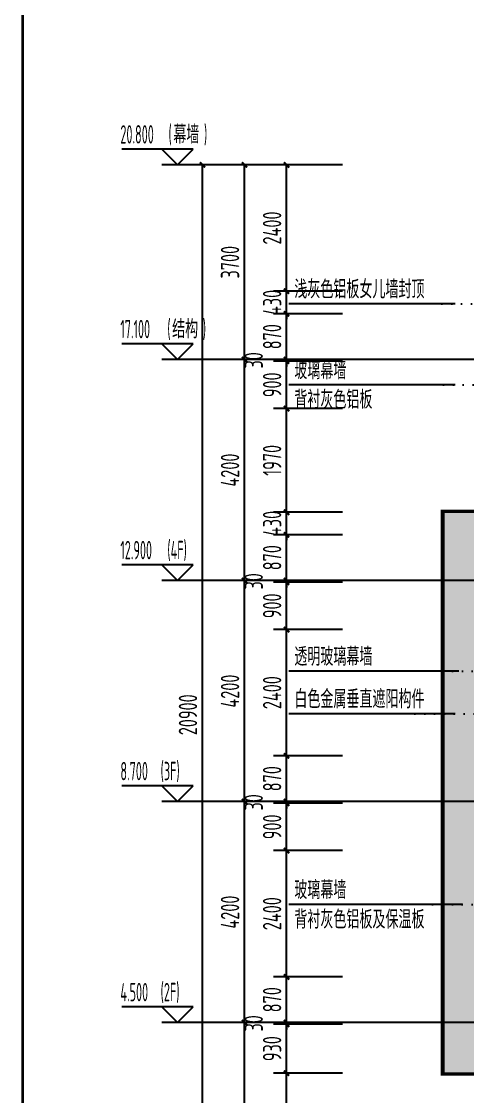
# Model space of a CAD drawing. Extents: x -863035 to 270371, y -8918 to 240488.
# Drawn here: x 147260 to 155740, y 123052 to 143481 of the extents above; entities that cross this region are included whole.
import ezdxf

# ---------------------------------------------------------------- set-up
doc = ezdxf.new("R2010")
doc.units = 0
doc.header["$LTSCALE"] = 1000
doc.header["$MEASUREMENT"] = 0
doc.linetypes.add('109-34 轴网$0$L1$0$$AUDIT_BAD_LTYPE1', pattern=[0])
doc.linetypes.add('DOT2', pattern=[0.125, 0, -0.125])
for name, color, linetype in [('01-标注_尺寸', 124, 'Continuous'), ('01-标注_标高', 200, 'Continuous'), ('01-标注_符号', 200, 'Continuous'), ('01-标注_轴线坐标', 132, 'Continuous'), ('02-TEXT_标注', 130, 'Continuous'), ('05-填充_18', 18, 'Continuous'), ('E-立面', 255, 'Continuous'), ('E-立面轮廓', 241, 'Continuous')]:
    doc.layers.add(name, color=color, linetype=linetype)
doc.layers.add('04-不打印_辅助线', color=165, linetype='Continuous', plot=False)
doc.styles.add('_TCH_DIM', font='ROS1', dxfattribs={"width": 0.75, "bigfont": 'JD'})
doc.styles.add('_TCH_DIM_T3', font='ROS1', dxfattribs={"width": 0.75, "bigfont": 'JD'})
doc.styles.add('logo-3', font='', dxfattribs={"width": 0.8})
doc.styles.get('logo-3').set_extended_font_data('SimSun')
doc.dimstyles.new('_TCH_ARCH&&100', dxfattribs={"dimtxt": 350, "dimasz": 100, "dimexe": 250, "dimexo": 300, "dimgap": 100, "dimtad": 1, "dimdec": 0, "dimzin": 0, "dimdsep": 46, "dimtxsty": '_TCH_DIM_T3', "dimblk": 'ARCHTICK', "dimcen": 0.09, "dimclrt": 7, "dimazin": 2, "dimtfac": 1, "dimtdec": 0, "dimtix": 1, "dimtmove": 2, "dimatfit": 3, "dimfxl": 0, "dimtolj": 1, "dimtzin": 0, "dimarcsym": 0})
doc.dimstyles.new('副本 ISO-1', dxfattribs={"dimtxt": 2.5, "dimasz": 1.5, "dimexe": 1.25, "dimexo": 0.625, "dimtad": 1, "dimdec": 0, "dimtxsty": 'logo-3', "dimblk": 'ARCHTICK', "dimcen": 2.5, "dimdle": 1, "dimadec": 0, "dimazin": 0, "dimtfac": 1, "dimtdec": 0, "dimtix": 1, "dimtmove": 0, "dimatfit": 3, "dimldrblk": 'AR', "dimfxl": 0, "dimarcsym": 0})

# ---------------------------------------------------------------- blocks, each defined once
blk = doc.blocks.new('_ArchTick')
at = {"color": 0, "linetype": 'ByBlock', "const_width": 0.4}
blk.add_lwpolyline([(-0.5, -0.5), (0.5, 0.5)], dxfattribs=at)
blk = doc.blocks.new('*X7')
at = {"color": 0}
for p, q in [((-1012.312, 1692.723), (-1012.284, 1692.723)), ((-1012.312, 1692.722), (-1012.312, 1692.723)), ((-1012.311, 1692.724), (-1012.285, 1692.724)), ((-1012.311, 1692.721), (-1012.311, 1692.724)), ((-1012.311, 1692.722), (-1012.283, 1692.722)), ((-1012.31, 1692.725), (-1012.286, 1692.725)), ((-1012.31, 1692.72), (-1012.31, 1692.725)), ((-1012.31, 1692.721), (-1012.282, 1692.721)), ((-1012.309, 1692.726), (-1012.287, 1692.726)), ((-1012.309, 1692.719), (-1012.309, 1692.726)), ((-1012.309, 1692.72), (-1012.281, 1692.72)), ((-1012.308, 1692.727), (-1012.288, 1692.727)), ((-1012.308, 1692.718), (-1012.308, 1692.727)), ((-1012.308, 1692.719), (-1012.28, 1692.719)), ((-1012.307, 1692.728), (-1012.289, 1692.728)), ((-1012.307, 1692.717), (-1012.307, 1692.728)), ((-1012.307, 1692.718), (-1012.279, 1692.718)), ((-1012.306, 1692.729), (-1012.29, 1692.729)), ((-1012.306, 1692.716), (-1012.306, 1692.729)), ((-1012.306, 1692.717), (-1012.278, 1692.717)), ((-1012.305, 1692.73), (-1012.291, 1692.73)), ((-1012.305, 1692.715), (-1012.305, 1692.73)), ((-1012.305, 1692.716), (-1012.277, 1692.716)), ((-1012.304, 1692.731), (-1012.292, 1692.731)), ((-1012.304, 1692.714), (-1012.304, 1692.731)), ((-1012.304, 1692.715), (-1012.276, 1692.715)), ((-1012.303, 1692.732), (-1012.293, 1692.732)), ((-1012.303, 1692.713), (-1012.303, 1692.732)), ((-1012.303, 1692.714), (-1012.275, 1692.714)), ((-1012.302, 1692.733), (-1012.294, 1692.733)), ((-1012.302, 1692.712), (-1012.302, 1692.733)), ((-1012.302, 1692.713), (-1012.274, 1692.713)), ((-1012.301, 1692.734), (-1012.295, 1692.734)), ((-1012.301, 1692.711), (-1012.301, 1692.734)), ((-1012.301, 1692.712), (-1012.273, 1692.712)), ((-1012.3, 1692.735), (-1012.296, 1692.735)), ((-1012.3, 1692.71), (-1012.3, 1692.735)), ((-1012.3, 1692.711), (-1012.272, 1692.711)), ((-1012.299, 1692.736), (-1012.297, 1692.736)), ((-1012.299, 1692.709), (-1012.299, 1692.736)), ((-1012.299, 1692.71), (-1012.271, 1692.71)), ((-1012.298, 1692.708), (-1012.298, 1692.736)), ((-1012.298, 1692.709), (-1012.27, 1692.709)), ((-1012.297, 1692.707), (-1012.297, 1692.735)), ((-1012.297, 1692.708), (-1012.269, 1692.708)), ((-1012.296, 1692.706), (-1012.296, 1692.734)), ((-1012.296, 1692.707), (-1012.268, 1692.707)), ((-1012.295, 1692.705), (-1012.295, 1692.733)), ((-1012.295, 1692.706), (-1012.267, 1692.706)), ((-1012.294, 1692.704), (-1012.294, 1692.732)), ((-1012.294, 1692.705), (-1012.266, 1692.705)), ((-1012.293, 1692.703), (-1012.293, 1692.731)), ((-1012.293, 1692.704), (-1012.265, 1692.704)), ((-1012.292, 1692.702), (-1012.292, 1692.73)), ((-1012.292, 1692.703), (-1012.264, 1692.703)), ((-1012.291, 1692.701), (-1012.291, 1692.729)), ((-1012.291, 1692.702), (-1012.263, 1692.702)), ((-1012.29, 1692.7), (-1012.29, 1692.728)), ((-1012.29, 1692.701), (-1012.262, 1692.701)), ((-1012.289, 1692.699), (-1012.289, 1692.727)), ((-1012.289, 1692.7), (-1012.261, 1692.7)), ((-1012.288, 1692.698), (-1012.288, 1692.726)), ((-1012.288, 1692.699), (-1012.26, 1692.699)), ((-1012.287, 1692.697), (-1012.287, 1692.725)), ((-1012.287, 1692.698), (-1012.259, 1692.698)), ((-1012.286, 1692.696), (-1012.286, 1692.724)), ((-1012.286, 1692.697), (-1012.258, 1692.697)), ((-1012.285, 1692.695), (-1012.285, 1692.723)), ((-1012.285, 1692.696), (-1012.257, 1692.696)), ((-1012.284, 1692.694), (-1012.284, 1692.722)), ((-1012.284, 1692.695), (-1012.256, 1692.695)), ((-1012.283, 1692.693), (-1012.283, 1692.721)), ((-1012.283, 1692.694), (-1012.255, 1692.694)), ((-1012.282, 1692.692), (-1012.282, 1692.72)), ((-1012.282, 1692.693), (-1012.254, 1692.693)), ((-1012.281, 1692.691), (-1012.281, 1692.719)), ((-1012.281, 1692.692), (-1012.253, 1692.692)), ((-1012.28, 1692.69), (-1012.28, 1692.718)), ((-1012.28, 1692.691), (-1012.252, 1692.691)), ((-1012.279, 1692.689), (-1012.279, 1692.717)), ((-1012.279, 1692.69), (-1012.251, 1692.69)), ((-1012.278, 1692.688), (-1012.278, 1692.716)), ((-1012.278, 1692.689), (-1012.25, 1692.689)), ((-1012.277, 1692.687), (-1012.277, 1692.715)), ((-1012.277, 1692.688), (-1012.249, 1692.688)), ((-1012.276, 1692.686), (-1012.276, 1692.714)), ((-1012.276, 1692.687), (-1012.248, 1692.687)), ((-1012.275, 1692.685), (-1012.275, 1692.713)), ((-1012.275, 1692.686), (-1012.247, 1692.686)), ((-1012.274, 1692.684), (-1012.274, 1692.712)), ((-1012.274, 1692.685), (-1012.246, 1692.685)), ((-1012.273, 1692.683), (-1012.273, 1692.711)), ((-1012.273, 1692.684), (-1012.245, 1692.684)), ((-1012.272, 1692.682), (-1012.272, 1692.71)), ((-1012.272, 1692.683), (-1012.244, 1692.683)), ((-1012.271, 1692.681), (-1012.271, 1692.709)), ((-1012.271, 1692.682), (-1012.243, 1692.682)), ((-1012.27, 1692.68), (-1012.27, 1692.708)), ((-1012.27, 1692.681), (-1012.242, 1692.681)), ((-1012.269, 1692.679), (-1012.269, 1692.707)), ((-1012.269, 1692.68), (-1012.241, 1692.68)), ((-1012.268, 1692.678), (-1012.268, 1692.706)), ((-1012.268, 1692.679), (-1012.24, 1692.679)), ((-1012.267, 1692.677), (-1012.267, 1692.705)), ((-1012.267, 1692.678), (-1012.239, 1692.678)), ((-1012.266, 1692.676), (-1012.266, 1692.704)), ((-1012.266, 1692.677), (-1012.238, 1692.677)), ((-1012.265, 1692.675), (-1012.265, 1692.703)), ((-1012.265, 1692.676), (-1012.237, 1692.676)), ((-1012.264, 1692.674), (-1012.264, 1692.702)), ((-1012.264, 1692.675), (-1012.236, 1692.675)), ((-1012.263, 1692.673), (-1012.263, 1692.701)), ((-1012.262, 1692.672), (-1012.262, 1692.7)), ((-1012.261, 1692.671), (-1012.261, 1692.699)), ((-1012.26, 1692.67), (-1012.26, 1692.698)), ((-1012.259, 1692.642), (-1012.259, 1692.697)), ((-1012.258, 1692.643), (-1012.258, 1692.696)), ((-1012.257, 1692.644), (-1012.257, 1692.695)), ((-1012.256, 1692.645), (-1012.256, 1692.694)), ((-1012.255, 1692.646), (-1012.255, 1692.693)), ((-1012.254, 1692.647), (-1012.254, 1692.692)), ((-1012.253, 1692.648), (-1012.253, 1692.691)), ((-1012.252, 1692.649), (-1012.252, 1692.69)), ((-1012.251, 1692.65), (-1012.251, 1692.689)), ((-1012.25, 1692.651), (-1012.25, 1692.688)), ((-1012.249, 1692.652), (-1012.249, 1692.687)), ((-1012.248, 1692.653), (-1012.248, 1692.686)), ((-1012.247, 1692.654), (-1012.247, 1692.685)), ((-1012.246, 1692.655), (-1012.246, 1692.684)), ((-1012.245, 1692.656), (-1012.245, 1692.683)), ((-1012.244, 1692.657), (-1012.244, 1692.682)), ((-1012.243, 1692.658), (-1012.243, 1692.681)), ((-1012.242, 1692.659), (-1012.242, 1692.68)), ((-1012.241, 1692.66), (-1012.241, 1692.679)), ((-1012.24, 1692.661), (-1012.24, 1692.678)), ((-1012.239, 1692.662), (-1012.239, 1692.677)), ((-1012.238, 1692.663), (-1012.238, 1692.676)), ((-1012.237, 1692.664), (-1012.237, 1692.675)), ((-1012.236, 1692.665), (-1012.236, 1692.674)), ((-1012.312, 1692.618), (-1012.283, 1692.618)), ((-1012.312, 1692.617), (-1012.312, 1692.618)), ((-1012.311, 1692.619), (-1012.282, 1692.619)), ((-1012.311, 1692.616), (-1012.311, 1692.619)), ((-1012.311, 1692.617), (-1012.284, 1692.617)), ((-1012.31, 1692.62), (-1012.281, 1692.62)), ((-1012.31, 1692.615), (-1012.31, 1692.62)), ((-1012.31, 1692.616), (-1012.285, 1692.616)), ((-1012.309, 1692.621), (-1012.28, 1692.621)), ((-1012.309, 1692.614), (-1012.309, 1692.621)), ((-1012.309, 1692.615), (-1012.286, 1692.615)), ((-1012.308, 1692.622), (-1012.279, 1692.622)), ((-1012.308, 1692.613), (-1012.308, 1692.622)), ((-1012.308, 1692.614), (-1012.287, 1692.614)), ((-1012.307, 1692.623), (-1012.278, 1692.623)), ((-1012.307, 1692.612), (-1012.307, 1692.623)), ((-1012.307, 1692.613), (-1012.288, 1692.613)), ((-1012.306, 1692.624), (-1012.277, 1692.624)), ((-1012.306, 1692.611), (-1012.306, 1692.624)), ((-1012.306, 1692.612), (-1012.289, 1692.612)), ((-1012.305, 1692.625), (-1012.276, 1692.625)), ((-1012.305, 1692.61), (-1012.305, 1692.625)), ((-1012.305, 1692.611), (-1012.29, 1692.611)), ((-1012.304, 1692.626), (-1012.275, 1692.626)), ((-1012.304, 1692.609), (-1012.304, 1692.626)), ((-1012.304, 1692.61), (-1012.291, 1692.61)), ((-1012.303, 1692.627), (-1012.274, 1692.627)), ((-1012.303, 1692.608), (-1012.303, 1692.627)), ((-1012.303, 1692.609), (-1012.292, 1692.609)), ((-1012.302, 1692.628), (-1012.273, 1692.628)), ((-1012.302, 1692.607), (-1012.302, 1692.628)), ((-1012.302, 1692.608), (-1012.293, 1692.608)), ((-1012.301, 1692.629), (-1012.272, 1692.629)), ((-1012.301, 1692.606), (-1012.301, 1692.629)), ((-1012.301, 1692.607), (-1012.294, 1692.607)), ((-1012.3, 1692.63), (-1012.271, 1692.63)), ((-1012.3, 1692.605), (-1012.3, 1692.63)), ((-1012.3, 1692.606), (-1012.295, 1692.606)), ((-1012.299, 1692.631), (-1012.27, 1692.631)), ((-1012.299, 1692.604), (-1012.299, 1692.631)), ((-1012.299, 1692.605), (-1012.296, 1692.605)), ((-1012.298, 1692.632), (-1012.269, 1692.632)), ((-1012.298, 1692.603), (-1012.298, 1692.632)), ((-1012.298, 1692.604), (-1012.297, 1692.604)), ((-1012.297, 1692.633), (-1012.268, 1692.633)), ((-1012.297, 1692.604), (-1012.297, 1692.633)), ((-1012.296, 1692.634), (-1012.267, 1692.634)), ((-1012.296, 1692.605), (-1012.296, 1692.634)), ((-1012.295, 1692.635), (-1012.266, 1692.635)), ((-1012.295, 1692.606), (-1012.295, 1692.635)), ((-1012.294, 1692.636), (-1012.265, 1692.636)), ((-1012.294, 1692.607), (-1012.294, 1692.636)), ((-1012.293, 1692.637), (-1012.264, 1692.637)), ((-1012.293, 1692.608), (-1012.293, 1692.637)), ((-1012.292, 1692.638), (-1012.263, 1692.638)), ((-1012.292, 1692.609), (-1012.292, 1692.638)), ((-1012.291, 1692.639), (-1012.262, 1692.639)), ((-1012.291, 1692.61), (-1012.291, 1692.639)), ((-1012.29, 1692.64), (-1012.261, 1692.64)), ((-1012.29, 1692.611), (-1012.29, 1692.64)), ((-1012.289, 1692.641), (-1012.26, 1692.641)), ((-1012.289, 1692.612), (-1012.289, 1692.641)), ((-1012.288, 1692.642), (-1012.259, 1692.642)), ((-1012.288, 1692.613), (-1012.288, 1692.642)), ((-1012.287, 1692.643), (-1012.258, 1692.643)), ((-1012.287, 1692.614), (-1012.287, 1692.643)), ((-1012.286, 1692.644), (-1012.257, 1692.644)), ((-1012.286, 1692.615), (-1012.286, 1692.644)), ((-1012.285, 1692.645), (-1012.256, 1692.645)), ((-1012.285, 1692.616), (-1012.285, 1692.645)), ((-1012.284, 1692.646), (-1012.255, 1692.646)), ((-1012.284, 1692.617), (-1012.284, 1692.646)), ((-1012.283, 1692.647), (-1012.254, 1692.647)), ((-1012.283, 1692.618), (-1012.283, 1692.647)), ((-1012.282, 1692.648), (-1012.253, 1692.648)), ((-1012.282, 1692.619), (-1012.282, 1692.648)), ((-1012.281, 1692.649), (-1012.252, 1692.649)), ((-1012.281, 1692.62), (-1012.281, 1692.649)), ((-1012.28, 1692.65), (-1012.251, 1692.65)), ((-1012.28, 1692.621), (-1012.28, 1692.65)), ((-1012.279, 1692.651), (-1012.25, 1692.651)), ((-1012.279, 1692.622), (-1012.279, 1692.651)), ((-1012.278, 1692.652), (-1012.249, 1692.652)), ((-1012.278, 1692.623), (-1012.278, 1692.652)), ((-1012.277, 1692.653), (-1012.248, 1692.653)), ((-1012.277, 1692.624), (-1012.277, 1692.653)), ((-1012.276, 1692.654), (-1012.247, 1692.654)), ((-1012.276, 1692.625), (-1012.276, 1692.654)), ((-1012.275, 1692.655), (-1012.246, 1692.655)), ((-1012.275, 1692.626), (-1012.275, 1692.655)), ((-1012.274, 1692.656), (-1012.245, 1692.656)), ((-1012.274, 1692.627), (-1012.274, 1692.656)), ((-1012.273, 1692.657), (-1012.244, 1692.657)), ((-1012.273, 1692.628), (-1012.273, 1692.657)), ((-1012.272, 1692.658), (-1012.243, 1692.658)), ((-1012.272, 1692.629), (-1012.272, 1692.658)), ((-1012.271, 1692.659), (-1012.242, 1692.659)), ((-1012.271, 1692.63), (-1012.271, 1692.659)), ((-1012.27, 1692.66), (-1012.241, 1692.66)), ((-1012.27, 1692.631), (-1012.27, 1692.66)), ((-1012.269, 1692.661), (-1012.24, 1692.661)), ((-1012.269, 1692.632), (-1012.269, 1692.661)), ((-1012.268, 1692.662), (-1012.239, 1692.662)), ((-1012.268, 1692.633), (-1012.268, 1692.662)), ((-1012.267, 1692.663), (-1012.238, 1692.663)), ((-1012.267, 1692.634), (-1012.267, 1692.663)), ((-1012.266, 1692.664), (-1012.237, 1692.664)), ((-1012.266, 1692.635), (-1012.266, 1692.664)), ((-1012.265, 1692.665), (-1012.236, 1692.665)), ((-1012.265, 1692.636), (-1012.265, 1692.665)), ((-1012.264, 1692.666), (-1012.235, 1692.666)), ((-1012.264, 1692.637), (-1012.264, 1692.666)), ((-1012.263, 1692.674), (-1012.235, 1692.674)), ((-1012.263, 1692.667), (-1012.234, 1692.667)), ((-1012.263, 1692.638), (-1012.263, 1692.667)), ((-1012.262, 1692.673), (-1012.234, 1692.673)), ((-1012.262, 1692.668), (-1012.233, 1692.668)), ((-1012.262, 1692.639), (-1012.262, 1692.668)), ((-1012.261, 1692.672), (-1012.233, 1692.672)), ((-1012.261, 1692.669), (-1012.232, 1692.669)), ((-1012.261, 1692.64), (-1012.261, 1692.669)), ((-1012.26, 1692.671), (-1012.232, 1692.671)), ((-1012.26, 1692.67), (-1012.231, 1692.67)), ((-1012.26, 1692.641), (-1012.26, 1692.67)), ((-1012.235, 1692.666), (-1012.235, 1692.673)), ((-1012.234, 1692.667), (-1012.234, 1692.672)), ((-1012.233, 1692.668), (-1012.233, 1692.671)), ((-1012.232, 1692.669), (-1012.232, 1692.67))]:
    blk.add_line(p, q, dxfattribs=at)
blk = doc.blocks.new('A-ARROW')
blk.add_lwpolyline([(0.081, 0.052), (0.067, 0.067), (0, 0), (0.067, -0.067), (0.081, -0.052), (0.028, 0)], close=True)
at = {"rotation": 180}
blk.add_blockref('*X7', (-1012.231, 1692.67), dxfattribs=at)
blk = doc.blocks.new('AR')
at = {"xscale": -21.59999999986031, "yscale": 21.59999999999127, "zscale": 21.6, "rotation": 359.9999997162888}
blk.add_blockref('A-ARROW', (0, 0), dxfattribs=at)
blk = doc.blocks.new('*D2402')
at = {"layer": '01-标注_轴线坐标', "color": 0, "lineweight": -2, "transparency": 16777216}
for p, q in [((5278, -2918), (3965, -2918)), ((4215, -6618), (4215, -2918)), ((5278, -6618), (3965, -6618))]:
    blk.add_line(p, q, dxfattribs=at)
at = {"layer": 'Defpoints', "color": 0, "transparency": 16777216}
for p in [(4215, -2918), (5578, -2918), (5578, -6618)]:
    blk.add_point(p, dxfattribs=at)
at = {"layer": '01-标注_轴线坐标', "color": 0, "lineweight": -2, "transparency": 16777216, "xscale": 100, "yscale": 100, "zscale": 100}
for p, rotation in [((4215, -2918), 90), ((4215, -6618), 270)]:
    blk.add_blockref('_ArchTick', p, dxfattribs=dict(at, rotation=rotation))
at = {"layer": '01-标注_轴线坐标', "color": 7, "transparency": 16777216, "insert": (3940, -4768), "char_height": 350, "attachment_point": 5, "rotation": 90, "style": '_TCH_DIM_T3'}
blk.add_mtext('\\A1;3700', dxfattribs=at)
blk = doc.blocks.new('*D2403')
at = {"layer": '01-标注_轴线坐标', "color": 0, "lineweight": -2, "transparency": 16777216}
for p, q in [((5278, -6618), (3965, -6618)), ((4215, -10818), (4215, -6618)), ((5278, -10818), (3965, -10818))]:
    blk.add_line(p, q, dxfattribs=at)
at = {"layer": 'Defpoints', "color": 0, "transparency": 16777216}
for p in [(4215, -6618), (5578, -6618), (5578, -10818)]:
    blk.add_point(p, dxfattribs=at)
at = {"layer": '01-标注_轴线坐标', "color": 0, "lineweight": -2, "transparency": 16777216, "xscale": 100, "yscale": 100, "zscale": 100}
for p, rotation in [((4215, -6618), 90), ((4215, -10818), 270)]:
    blk.add_blockref('_ArchTick', p, dxfattribs=dict(at, rotation=rotation))
at = {"layer": '01-标注_轴线坐标', "color": 7, "transparency": 16777216, "insert": (3940, -8718), "char_height": 350, "attachment_point": 5, "rotation": 90, "style": '_TCH_DIM_T3'}
blk.add_mtext('\\A1;4200', dxfattribs=at)
blk = doc.blocks.new('*D2404')
at = {"layer": '01-标注_轴线坐标', "color": 0, "lineweight": -2, "transparency": 16777216}
for p, q in [((5278, -10818), (3965, -10818)), ((4215, -15018), (4215, -10818)), ((5278, -15018), (3965, -15018))]:
    blk.add_line(p, q, dxfattribs=at)
at = {"layer": 'Defpoints', "color": 0, "transparency": 16777216}
for p in [(4215, -10818), (5578, -10818), (5578, -15018)]:
    blk.add_point(p, dxfattribs=at)
at = {"layer": '01-标注_轴线坐标', "color": 0, "lineweight": -2, "transparency": 16777216, "xscale": 100, "yscale": 100, "zscale": 100}
for p, rotation in [((4215, -10818), 90), ((4215, -15018), 270)]:
    blk.add_blockref('_ArchTick', p, dxfattribs=dict(at, rotation=rotation))
at = {"layer": '01-标注_轴线坐标', "color": 7, "transparency": 16777216, "insert": (3940, -12918), "char_height": 350, "attachment_point": 5, "rotation": 90, "style": '_TCH_DIM_T3'}
blk.add_mtext('\\A1;4200', dxfattribs=at)
blk = doc.blocks.new('*D2405')
at = {"layer": '01-标注_轴线坐标', "color": 0, "lineweight": -2, "transparency": 16777216}
for p, q in [((5278, -15018), (3965, -15018)), ((4215, -19218), (4215, -15018)), ((5278, -19218), (3965, -19218))]:
    blk.add_line(p, q, dxfattribs=at)
at = {"layer": 'Defpoints', "color": 0, "transparency": 16777216}
for p in [(4215, -15018), (5578, -15018), (5578, -19218)]:
    blk.add_point(p, dxfattribs=at)
at = {"layer": '01-标注_轴线坐标', "color": 0, "lineweight": -2, "transparency": 16777216, "xscale": 100, "yscale": 100, "zscale": 100}
for p, rotation in [((4215, -15018), 90), ((4215, -19218), 270)]:
    blk.add_blockref('_ArchTick', p, dxfattribs=dict(at, rotation=rotation))
at = {"layer": '01-标注_轴线坐标', "color": 7, "transparency": 16777216, "insert": (3940, -17118), "char_height": 350, "attachment_point": 5, "rotation": 90, "style": '_TCH_DIM_T3'}
blk.add_mtext('\\A1;4200', dxfattribs=at)
blk = doc.blocks.new('*D2406')
at = {"layer": '01-标注_轴线坐标', "color": 0, "lineweight": -2, "transparency": 16777216}
for p, q in [((5278, -19218), (3965, -19218)), ((4215, -23718), (4215, -19218)), ((5278, -23718), (3965, -23718))]:
    blk.add_line(p, q, dxfattribs=at)
at = {"layer": 'Defpoints', "color": 0, "transparency": 16777216}
for p in [(4215, -19218), (5578, -19218), (5578, -23718)]:
    blk.add_point(p, dxfattribs=at)
at = {"layer": '01-标注_轴线坐标', "color": 0, "lineweight": -2, "transparency": 16777216, "xscale": 100, "yscale": 100, "zscale": 100}
for p, rotation in [((4215, -19218), 90), ((4215, -23718), 270)]:
    blk.add_blockref('_ArchTick', p, dxfattribs=dict(at, rotation=rotation))
at = {"layer": '01-标注_轴线坐标', "color": 7, "transparency": 16777216, "insert": (3940, -21468), "char_height": 350, "attachment_point": 5, "rotation": 90, "style": '_TCH_DIM_T3'}
blk.add_mtext('\\A1;4500', dxfattribs=at)
blk = doc.blocks.new('*D2408')
at = {"layer": '01-标注_轴线坐标', "color": 0, "lineweight": -2, "transparency": 16777216}
for p, q in [((5778, -2918), (3165, -2918)), ((3415, -23818), (3415, -2918)), ((5778, -23818), (3165, -23818))]:
    blk.add_line(p, q, dxfattribs=at)
at = {"layer": 'Defpoints', "color": 0, "transparency": 16777216}
for p in [(3415, -2918), (6078, -2918), (6078, -23818)]:
    blk.add_point(p, dxfattribs=at)
at = {"layer": '01-标注_轴线坐标', "color": 0, "lineweight": -2, "transparency": 16777216, "xscale": 100, "yscale": 100, "zscale": 100}
for p, rotation in [((3415, -2918), 90), ((3415, -23818), 270)]:
    blk.add_blockref('_ArchTick', p, dxfattribs=dict(at, rotation=rotation))
at = {"layer": '01-标注_轴线坐标', "color": 7, "transparency": 16777216, "insert": (3140, -13368), "char_height": 350, "attachment_point": 5, "rotation": 90, "style": '_TCH_DIM_T3'}
blk.add_mtext('\\A1;20900', dxfattribs=at)
blk = doc.blocks.new('*D2409')
at = {"layer": '01-标注_尺寸', "color": 0, "lineweight": -2, "transparency": 16777216}
for p, q in [((6078, -2918), (4765, -2918)), ((5015, -5318), (5015, -2918)), ((6078, -5318), (4765, -5318))]:
    blk.add_line(p, q, dxfattribs=at)
at = {"layer": 'Defpoints', "color": 0, "transparency": 16777216}
for p in [(5015, -2918), (6378, -2918), (6378, -5318)]:
    blk.add_point(p, dxfattribs=at)
at = {"layer": '01-标注_尺寸', "color": 0, "lineweight": -2, "transparency": 16777216, "xscale": 100, "yscale": 100, "zscale": 100}
for p, rotation in [((5015, -2918), 90), ((5015, -5318), 270)]:
    blk.add_blockref('_ArchTick', p, dxfattribs=dict(at, rotation=rotation))
at = {"layer": '01-标注_尺寸', "color": 7, "transparency": 16777216, "insert": (4740, -4118), "char_height": 350, "attachment_point": 5, "rotation": 90, "style": '_TCH_DIM_T3'}
blk.add_mtext('\\A1;2400', dxfattribs=at)
blk = doc.blocks.new('*D2410')
at = {"layer": '01-标注_尺寸', "color": 0, "lineweight": -2, "transparency": 16777216}
for p, q in [((5015, -5318), (5015, -5218)), ((6078, -5318), (4765, -5318)), ((5015, -5748), (5015, -5318)), ((6078, -5748), (4765, -5748)), ((5015, -5748), (5015, -5848))]:
    blk.add_line(p, q, dxfattribs=at)
at = {"layer": 'Defpoints', "color": 0, "transparency": 16777216}
for p in [(5015, -5318), (6378, -5318), (6378, -5748)]:
    blk.add_point(p, dxfattribs=at)
at = {"layer": '01-标注_尺寸', "color": 0, "lineweight": -2, "transparency": 16777216, "xscale": 100, "yscale": 100, "zscale": 100}
for p, rotation in [((5015, -5318), 270), ((5015, -5748), 90)]:
    blk.add_blockref('_ArchTick', p, dxfattribs=dict(at, rotation=rotation))
at = {"layer": '01-标注_尺寸', "color": 7, "transparency": 16777216, "insert": (4740, -5533), "char_height": 350, "attachment_point": 5, "rotation": 90, "style": '_TCH_DIM_T3'}
blk.add_mtext('\\A1;430', dxfattribs=at)
blk = doc.blocks.new('*D2411')
at = {"layer": '01-标注_尺寸', "color": 0, "lineweight": -2, "transparency": 16777216}
for p, q in [((6078, -5748), (4765, -5748)), ((5015, -6618), (5015, -5748)), ((6078, -6618), (4765, -6618))]:
    blk.add_line(p, q, dxfattribs=at)
at = {"layer": 'Defpoints', "color": 0, "transparency": 16777216}
for p in [(5015, -5748), (6378, -5748), (6378, -6618)]:
    blk.add_point(p, dxfattribs=at)
at = {"layer": '01-标注_尺寸', "color": 0, "lineweight": -2, "transparency": 16777216, "xscale": 100, "yscale": 100, "zscale": 100}
for p, rotation in [((5015, -5748), 90), ((5015, -6618), 270)]:
    blk.add_blockref('_ArchTick', p, dxfattribs=dict(at, rotation=rotation))
at = {"layer": '01-标注_尺寸', "color": 7, "transparency": 16777216, "insert": (4740, -6183), "char_height": 350, "attachment_point": 5, "rotation": 90, "style": '_TCH_DIM_T3'}
blk.add_mtext('\\A1;870', dxfattribs=at)
blk = doc.blocks.new('*D2412')
at = {"layer": '01-标注_尺寸', "color": 0, "lineweight": -2, "transparency": 16777216}
for p, q in [((5015, -6618), (5015, -6518)), ((6078, -6618), (4765, -6618)), ((6078, -6648), (4765, -6648)), ((5015, -6648), (5015, -6618)), ((5015, -6648), (5015, -6748))]:
    blk.add_line(p, q, dxfattribs=at)
at = {"layer": 'Defpoints', "color": 0, "transparency": 16777216}
for p in [(5015, -6618), (6378, -6618), (6378, -6648)]:
    blk.add_point(p, dxfattribs=at)
at = {"layer": '01-标注_尺寸', "color": 0, "lineweight": -2, "transparency": 16777216, "xscale": 100, "yscale": 100, "zscale": 100}
for p, rotation in [((5015, -6618), 270), ((5015, -6648), 90)]:
    blk.add_blockref('_ArchTick', p, dxfattribs=dict(at, rotation=rotation))
at = {"layer": '01-标注_尺寸', "color": 7, "transparency": 16777216, "insert": (4390, -6633), "char_height": 350, "attachment_point": 5, "rotation": 90, "style": '_TCH_DIM_T3'}
blk.add_mtext('\\A1;30', dxfattribs=at)
blk = doc.blocks.new('*D2413')
at = {"layer": '01-标注_尺寸', "color": 0, "lineweight": -2, "transparency": 16777216}
for p, q in [((6078, -6648), (4765, -6648)), ((5015, -7548), (5015, -6648)), ((6078, -7548), (4765, -7548))]:
    blk.add_line(p, q, dxfattribs=at)
at = {"layer": 'Defpoints', "color": 0, "transparency": 16777216}
for p in [(5015, -6648), (6378, -6648), (6378, -7548)]:
    blk.add_point(p, dxfattribs=at)
at = {"layer": '01-标注_尺寸', "color": 0, "lineweight": -2, "transparency": 16777216, "xscale": 100, "yscale": 100, "zscale": 100}
for p, rotation in [((5015, -6648), 90), ((5015, -7548), 270)]:
    blk.add_blockref('_ArchTick', p, dxfattribs=dict(at, rotation=rotation))
at = {"layer": '01-标注_尺寸', "color": 7, "transparency": 16777216, "insert": (4740, -7098), "char_height": 350, "attachment_point": 5, "rotation": 90, "style": '_TCH_DIM_T3'}
blk.add_mtext('\\A1;900', dxfattribs=at)
blk = doc.blocks.new('*D2414')
at = {"layer": '01-标注_尺寸', "color": 0, "lineweight": -2, "transparency": 16777216}
for p, q in [((6078, -7548), (4765, -7548)), ((5015, -9518), (5015, -7548)), ((6078, -9518), (4765, -9518))]:
    blk.add_line(p, q, dxfattribs=at)
at = {"layer": 'Defpoints', "color": 0, "transparency": 16777216}
for p in [(5015, -7548), (6378, -7548), (6378, -9518)]:
    blk.add_point(p, dxfattribs=at)
at = {"layer": '01-标注_尺寸', "color": 0, "lineweight": -2, "transparency": 16777216, "xscale": 100, "yscale": 100, "zscale": 100}
for p, rotation in [((5015, -7548), 90), ((5015, -9518), 270)]:
    blk.add_blockref('_ArchTick', p, dxfattribs=dict(at, rotation=rotation))
at = {"layer": '01-标注_尺寸', "color": 7, "transparency": 16777216, "insert": (4740, -8533), "char_height": 350, "attachment_point": 5, "rotation": 90, "style": '_TCH_DIM_T3'}
blk.add_mtext('\\A1;1970', dxfattribs=at)
blk = doc.blocks.new('*D2415')
at = {"layer": '01-标注_尺寸', "color": 0, "lineweight": -2, "transparency": 16777216}
for p, q in [((6078, -9518), (4765, -9518)), ((5015, -9518), (5015, -9418)), ((5015, -9948), (5015, -9518)), ((6078, -9948), (4765, -9948)), ((5015, -9948), (5015, -10048))]:
    blk.add_line(p, q, dxfattribs=at)
at = {"layer": 'Defpoints', "color": 0, "transparency": 16777216}
for p in [(5015, -9518), (6378, -9518), (6378, -9948)]:
    blk.add_point(p, dxfattribs=at)
at = {"layer": '01-标注_尺寸', "color": 0, "lineweight": -2, "transparency": 16777216, "xscale": 100, "yscale": 100, "zscale": 100}
for p, rotation in [((5015, -9518), 270), ((5015, -9948), 90)]:
    blk.add_blockref('_ArchTick', p, dxfattribs=dict(at, rotation=rotation))
at = {"layer": '01-标注_尺寸', "color": 7, "transparency": 16777216, "insert": (4740, -9733), "char_height": 350, "attachment_point": 5, "rotation": 90, "style": '_TCH_DIM_T3'}
blk.add_mtext('\\A1;430', dxfattribs=at)
blk = doc.blocks.new('*D2416')
at = {"layer": '01-标注_尺寸', "color": 0, "lineweight": -2, "transparency": 16777216}
for p, q in [((6078, -9948), (4765, -9948)), ((5015, -10818), (5015, -9948)), ((6078, -10818), (4765, -10818))]:
    blk.add_line(p, q, dxfattribs=at)
at = {"layer": 'Defpoints', "color": 0, "transparency": 16777216}
for p in [(5015, -9948), (6378, -9948), (6378, -10818)]:
    blk.add_point(p, dxfattribs=at)
at = {"layer": '01-标注_尺寸', "color": 0, "lineweight": -2, "transparency": 16777216, "xscale": 100, "yscale": 100, "zscale": 100}
for p, rotation in [((5015, -9948), 90), ((5015, -10818), 270)]:
    blk.add_blockref('_ArchTick', p, dxfattribs=dict(at, rotation=rotation))
at = {"layer": '01-标注_尺寸', "color": 7, "transparency": 16777216, "insert": (4740, -10383), "char_height": 350, "attachment_point": 5, "rotation": 90, "style": '_TCH_DIM_T3'}
blk.add_mtext('\\A1;870', dxfattribs=at)
blk = doc.blocks.new('*D2417')
at = {"layer": '01-标注_尺寸', "color": 0, "lineweight": -2, "transparency": 16777216}
for p, q in [((6078, -10818), (4765, -10818)), ((5015, -10818), (5015, -10718)), ((5015, -10848), (5015, -10818)), ((6078, -10848), (4765, -10848)), ((5015, -10848), (5015, -10948))]:
    blk.add_line(p, q, dxfattribs=at)
at = {"layer": 'Defpoints', "color": 0, "transparency": 16777216}
for p in [(5015, -10818), (6378, -10818), (6378, -10848)]:
    blk.add_point(p, dxfattribs=at)
at = {"layer": '01-标注_尺寸', "color": 0, "lineweight": -2, "transparency": 16777216, "xscale": 100, "yscale": 100, "zscale": 100}
for p, rotation in [((5015, -10818), 270), ((5015, -10848), 90)]:
    blk.add_blockref('_ArchTick', p, dxfattribs=dict(at, rotation=rotation))
at = {"layer": '01-标注_尺寸', "color": 7, "transparency": 16777216, "insert": (4390, -10833), "char_height": 350, "attachment_point": 5, "rotation": 90, "style": '_TCH_DIM_T3'}
blk.add_mtext('\\A1;30', dxfattribs=at)
blk = doc.blocks.new('*D2418')
at = {"layer": '01-标注_尺寸', "color": 0, "lineweight": -2, "transparency": 16777216}
for p, q in [((6078, -10848), (4765, -10848)), ((5015, -11748), (5015, -10848)), ((6078, -11748), (4765, -11748))]:
    blk.add_line(p, q, dxfattribs=at)
at = {"layer": 'Defpoints', "color": 0, "transparency": 16777216}
for p in [(5015, -10848), (6378, -10848), (6378, -11748)]:
    blk.add_point(p, dxfattribs=at)
at = {"layer": '01-标注_尺寸', "color": 0, "lineweight": -2, "transparency": 16777216, "xscale": 100, "yscale": 100, "zscale": 100}
for p, rotation in [((5015, -10848), 90), ((5015, -11748), 270)]:
    blk.add_blockref('_ArchTick', p, dxfattribs=dict(at, rotation=rotation))
at = {"layer": '01-标注_尺寸', "color": 7, "transparency": 16777216, "insert": (4740, -11298), "char_height": 350, "attachment_point": 5, "rotation": 90, "style": '_TCH_DIM_T3'}
blk.add_mtext('\\A1;900', dxfattribs=at)
blk = doc.blocks.new('*D2419')
at = {"layer": '01-标注_尺寸', "color": 0, "lineweight": -2, "transparency": 16777216}
for p, q in [((6078, -11748), (4765, -11748)), ((5015, -14148), (5015, -11748)), ((6078, -14148), (4765, -14148))]:
    blk.add_line(p, q, dxfattribs=at)
at = {"layer": 'Defpoints', "color": 0, "transparency": 16777216}
for p in [(5015, -11748), (6378, -11748), (6378, -14148)]:
    blk.add_point(p, dxfattribs=at)
at = {"layer": '01-标注_尺寸', "color": 0, "lineweight": -2, "transparency": 16777216, "xscale": 100, "yscale": 100, "zscale": 100}
for p, rotation in [((5015, -11748), 90), ((5015, -14148), 270)]:
    blk.add_blockref('_ArchTick', p, dxfattribs=dict(at, rotation=rotation))
at = {"layer": '01-标注_尺寸', "color": 7, "transparency": 16777216, "insert": (4740, -12948), "char_height": 350, "attachment_point": 5, "rotation": 90, "style": '_TCH_DIM_T3'}
blk.add_mtext('\\A1;2400', dxfattribs=at)
blk = doc.blocks.new('*D2420')
at = {"layer": '01-标注_尺寸', "color": 0, "lineweight": -2, "transparency": 16777216}
for p, q in [((6078, -14148), (4765, -14148)), ((5015, -15018), (5015, -14148)), ((6078, -15018), (4765, -15018))]:
    blk.add_line(p, q, dxfattribs=at)
at = {"layer": 'Defpoints', "color": 0, "transparency": 16777216}
for p in [(5015, -14148), (6378, -14148), (6378, -15018)]:
    blk.add_point(p, dxfattribs=at)
at = {"layer": '01-标注_尺寸', "color": 0, "lineweight": -2, "transparency": 16777216, "xscale": 100, "yscale": 100, "zscale": 100}
for p, rotation in [((5015, -14148), 90), ((5015, -15018), 270)]:
    blk.add_blockref('_ArchTick', p, dxfattribs=dict(at, rotation=rotation))
at = {"layer": '01-标注_尺寸', "color": 7, "transparency": 16777216, "insert": (4740, -14583), "char_height": 350, "attachment_point": 5, "rotation": 90, "style": '_TCH_DIM_T3'}
blk.add_mtext('\\A1;870', dxfattribs=at)
blk = doc.blocks.new('*D2421')
at = {"layer": '01-标注_尺寸', "color": 0, "lineweight": -2, "transparency": 16777216}
for p, q in [((6078, -15018), (4765, -15018)), ((6078, -15048), (4765, -15048)), ((5015, -15018), (5015, -14918)), ((5015, -15048), (5015, -15018)), ((5015, -15048), (5015, -15148))]:
    blk.add_line(p, q, dxfattribs=at)
at = {"layer": 'Defpoints', "color": 0, "transparency": 16777216}
for p in [(5015, -15018), (6378, -15018), (6378, -15048)]:
    blk.add_point(p, dxfattribs=at)
at = {"layer": '01-标注_尺寸', "color": 0, "lineweight": -2, "transparency": 16777216, "xscale": 100, "yscale": 100, "zscale": 100}
for p, rotation in [((5015, -15018), 270), ((5015, -15048), 90)]:
    blk.add_blockref('_ArchTick', p, dxfattribs=dict(at, rotation=rotation))
at = {"layer": '01-标注_尺寸', "color": 7, "transparency": 16777216, "insert": (4390, -15033), "char_height": 350, "attachment_point": 5, "rotation": 90, "style": '_TCH_DIM_T3'}
blk.add_mtext('\\A1;30', dxfattribs=at)
blk = doc.blocks.new('*D2422')
at = {"layer": '01-标注_尺寸', "color": 0, "lineweight": -2, "transparency": 16777216}
for p, q in [((6078, -15048), (4765, -15048)), ((5015, -15948), (5015, -15048)), ((6078, -15948), (4765, -15948))]:
    blk.add_line(p, q, dxfattribs=at)
at = {"layer": 'Defpoints', "color": 0, "transparency": 16777216}
for p in [(5015, -15048), (6378, -15048), (6378, -15948)]:
    blk.add_point(p, dxfattribs=at)
at = {"layer": '01-标注_尺寸', "color": 0, "lineweight": -2, "transparency": 16777216, "xscale": 100, "yscale": 100, "zscale": 100}
for p, rotation in [((5015, -15048), 90), ((5015, -15948), 270)]:
    blk.add_blockref('_ArchTick', p, dxfattribs=dict(at, rotation=rotation))
at = {"layer": '01-标注_尺寸', "color": 7, "transparency": 16777216, "insert": (4740, -15498), "char_height": 350, "attachment_point": 5, "rotation": 90, "style": '_TCH_DIM_T3'}
blk.add_mtext('\\A1;900', dxfattribs=at)
blk = doc.blocks.new('*D2423')
at = {"layer": '01-标注_尺寸', "color": 0, "lineweight": -2, "transparency": 16777216}
for p, q in [((6078, -15948), (4765, -15948)), ((5015, -18348), (5015, -15948)), ((6078, -18348), (4765, -18348))]:
    blk.add_line(p, q, dxfattribs=at)
at = {"layer": 'Defpoints', "color": 0, "transparency": 16777216}
for p in [(5015, -15948), (6378, -15948), (6378, -18348)]:
    blk.add_point(p, dxfattribs=at)
at = {"layer": '01-标注_尺寸', "color": 0, "lineweight": -2, "transparency": 16777216, "xscale": 100, "yscale": 100, "zscale": 100}
for p, rotation in [((5015, -15948), 90), ((5015, -18348), 270)]:
    blk.add_blockref('_ArchTick', p, dxfattribs=dict(at, rotation=rotation))
at = {"layer": '01-标注_尺寸', "color": 7, "transparency": 16777216, "insert": (4740, -17148), "char_height": 350, "attachment_point": 5, "rotation": 90, "style": '_TCH_DIM_T3'}
blk.add_mtext('\\A1;2400', dxfattribs=at)
blk = doc.blocks.new('*D2424')
at = {"layer": '01-标注_尺寸', "color": 0, "lineweight": -2, "transparency": 16777216}
for p, q in [((6078, -18348), (4765, -18348)), ((5015, -19218), (5015, -18348)), ((6078, -19218), (4765, -19218))]:
    blk.add_line(p, q, dxfattribs=at)
at = {"layer": 'Defpoints', "color": 0, "transparency": 16777216}
for p in [(5015, -18348), (6378, -18348), (6378, -19218)]:
    blk.add_point(p, dxfattribs=at)
at = {"layer": '01-标注_尺寸', "color": 0, "lineweight": -2, "transparency": 16777216, "xscale": 100, "yscale": 100, "zscale": 100}
for p, rotation in [((5015, -18348), 90), ((5015, -19218), 270)]:
    blk.add_blockref('_ArchTick', p, dxfattribs=dict(at, rotation=rotation))
at = {"layer": '01-标注_尺寸', "color": 7, "transparency": 16777216, "insert": (4740, -18783), "char_height": 350, "attachment_point": 5, "rotation": 90, "style": '_TCH_DIM_T3'}
blk.add_mtext('\\A1;870', dxfattribs=at)
blk = doc.blocks.new('*D2425')
at = {"layer": '01-标注_尺寸', "color": 0, "lineweight": -2, "transparency": 16777216}
for p, q in [((5015, -19218), (5015, -19118)), ((6078, -19218), (4765, -19218)), ((6078, -19248), (4765, -19248)), ((5015, -19248), (5015, -19218)), ((5015, -19248), (5015, -19348))]:
    blk.add_line(p, q, dxfattribs=at)
at = {"layer": 'Defpoints', "color": 0, "transparency": 16777216}
for p in [(5015, -19218), (6378, -19218), (6378, -19248)]:
    blk.add_point(p, dxfattribs=at)
at = {"layer": '01-标注_尺寸', "color": 0, "lineweight": -2, "transparency": 16777216, "xscale": 100, "yscale": 100, "zscale": 100}
for p, rotation in [((5015, -19218), 270), ((5015, -19248), 90)]:
    blk.add_blockref('_ArchTick', p, dxfattribs=dict(at, rotation=rotation))
at = {"layer": '01-标注_尺寸', "color": 7, "transparency": 16777216, "insert": (4390, -19233), "char_height": 350, "attachment_point": 5, "rotation": 90, "style": '_TCH_DIM_T3'}
blk.add_mtext('\\A1;30', dxfattribs=at)
blk = doc.blocks.new('*D2426')
at = {"layer": '01-标注_尺寸', "color": 0, "lineweight": -2, "transparency": 16777216}
for p, q in [((6078, -19248), (4765, -19248)), ((5015, -20178), (5015, -19248)), ((6078, -20178), (4765, -20178))]:
    blk.add_line(p, q, dxfattribs=at)
at = {"layer": 'Defpoints', "color": 0, "transparency": 16777216}
for p in [(5015, -19248), (6378, -19248), (6378, -20178)]:
    blk.add_point(p, dxfattribs=at)
at = {"layer": '01-标注_尺寸', "color": 0, "lineweight": -2, "transparency": 16777216, "xscale": 100, "yscale": 100, "zscale": 100}
for p, rotation in [((5015, -19248), 90), ((5015, -20178), 270)]:
    blk.add_blockref('_ArchTick', p, dxfattribs=dict(at, rotation=rotation))
at = {"layer": '01-标注_尺寸', "color": 7, "transparency": 16777216, "insert": (4740, -19713), "char_height": 350, "attachment_point": 5, "rotation": 90, "style": '_TCH_DIM_T3'}
blk.add_mtext('\\A1;930', dxfattribs=at)
blk = doc.blocks.new('*D2427')
at = {"layer": '01-标注_尺寸', "color": 0, "lineweight": -2, "transparency": 16777216}
for p, q in [((6078, -20178), (4765, -20178)), ((5015, -22818), (5015, -20178)), ((6078, -22818), (4765, -22818))]:
    blk.add_line(p, q, dxfattribs=at)
at = {"layer": 'Defpoints', "color": 0, "transparency": 16777216}
for p in [(5015, -20178), (6378, -20178), (6378, -22818)]:
    blk.add_point(p, dxfattribs=at)
at = {"layer": '01-标注_尺寸', "color": 0, "lineweight": -2, "transparency": 16777216, "xscale": 100, "yscale": 100, "zscale": 100}
for p, rotation in [((5015, -20178), 90), ((5015, -22818), 270)]:
    blk.add_blockref('_ArchTick', p, dxfattribs=dict(at, rotation=rotation))
at = {"layer": '01-标注_尺寸', "color": 7, "transparency": 16777216, "insert": (4740, -21498), "char_height": 350, "attachment_point": 5, "rotation": 90, "style": '_TCH_DIM_T3'}
blk.add_mtext('\\A1;2640', dxfattribs=at)
blk = doc.blocks.new('图框-A1+1-4')
at = {"const_width": 0.5}
blk.add_lwpolyline([(976, 584), (25, 584), (25, 10), (976, 10)], close=True, dxfattribs=at)
blk = doc.blocks.new('htgrsjuhytj')
at = {"layer": '05-填充_18'}
h = blk.add_hatch(color=256, dxfattribs=at)
h.dxf.hatch_style = 1
h.paths.add_polyline_path([(7995.7, -20178.3), (8595.7, -20178.3), (8595.7, -9518.3), (7995.7, -9518.3)])
at = {"layer": '01-标注_标高'}
for p, q in [((3241.9, -2618.3), (1885.3, -2618.3)), ((2941.9, -2918.3), (2641.9, -2618.3)), ((2941.9, -2918.3), (3241.9, -2618.3)), ((4441.9, -2918.3), (2641.9, -2918.3)), ((3241.9, -6318.3), (1885.3, -6318.3)), ((2941.9, -6618.3), (2641.9, -6318.3)), ((2941.9, -6618.3), (3241.9, -6318.3)), ((4441.9, -6618.3), (2641.9, -6618.3)), ((3241.9, -10518.3), (1885.3, -10518.3)), ((2941.9, -10818.3), (2641.9, -10518.3)), ((2941.9, -10818.3), (3241.9, -10518.3)), ((4441.9, -10818.3), (2641.9, -10818.3)), ((3241.9, -14718.3), (1885.3, -14718.3)), ((2941.9, -15018.3), (2641.9, -14718.3)), ((2941.9, -15018.3), (3241.9, -14718.3)), ((4441.9, -15018.3), (2641.9, -15018.3)), ((3241.9, -18918.3), (1885.3, -18918.3)), ((2941.9, -19218.3), (2641.9, -18918.3)), ((2941.9, -19218.3), (3241.9, -18918.3)), ((4441.9, -19218.3), (2641.9, -19218.3))]:
    blk.add_line(p, q, dxfattribs=at)
at = {"layer": '01-标注_符号'}
for p, q in [((8220.1, -5561), (5057.5, -5561)), ((8220.1, -7098), (5057.5, -7098)), ((8287.2, -12542.2), (5057.5, -12542.2)), ((8220.1, -13348.9), (5057.5, -13348.9)), ((8362.6, -16976.4), (5057.5, -16976.4))]:
    blk.add_line(p, q, dxfattribs=at)
at = {"layer": '04-不打印_辅助线'}
for points in [[(51086.2, -6618.3), (3570.3, -6618.3)], [(51086.2, -10818.3), (3570.3, -10818.3)], [(51086.2, -15018.3), (3570.3, -15018.3)], [(51086.2, -19218.3), (3570.3, -19218.3)]]:
    blk.add_lwpolyline(points, dxfattribs=at)
at = {"layer": 'E-立面', "linetype": '109-34 轴网$0$L1$0$$AUDIT_BAD_LTYPE1'}
blk.add_lwpolyline([(11195.7, -9518.3), (7995.7, -9518.3), (7995.7, -20178.3), (9495.7, -20178.3)], dxfattribs=at)
at = {"layer": 'E-立面轮廓', "const_width": 50}
blk.add_lwpolyline([(11195.7, -9493.3), (7970.7, -9493.3), (7970.7, -20203.3), (9495.7, -20203.3)], dxfattribs=at)
at = {"layer": '02-TEXT_标注', "style": '_TCH_DIM'}
for s, height, width, p in [('20.800', 350, 0.5625, (1855.3, -2513.3)), ('(', 350, 0.5625, (2770.2, -2513.3)), ('幕墙', 347.29, 0.75, (2862.1, -2513.3)), (')', 350, 0.5625, (3444, -2513.3)), ('浅灰色铝板女儿墙封顶', 347.29, 0.75, (5162.5, -5456)), ('17.100', 350, 0.5625, (1855.3, -6213.3)), ('(', 350, 0.5625, (2747.5, -6213.3)), ('结构', 347.29, 0.75, (2839.4, -6213.3)), (')', 350, 0.5625, (3421.4, -6213.3)), ('玻璃幕墙', 347.29, 0.75, (5162.5, -6993)), ('背衬灰色铝板', 347.29, 0.75, (5162.5, -7553)), ('12.900', 350, 0.5625, (1855.3, -10413.3)), ('(4F)', 350, 0.5625, (2747.5, -10413.3)), ('透明玻璃幕墙', 347.29, 0.75, (5162.5, -12437.2)), ('白色金属垂直遮阳构件', 347.29, 0.75, (5162.5, -13243.9)), ('8.700', 350, 0.5625, (1855.3, -14613.3)), ('(3F)', 350, 0.5625, (2619.3, -14613.3)), ('玻璃幕墙', 347.29, 0.75, (5162.5, -16871.4)), ('背衬灰色铝板及保温板', 347.29, 0.75, (5162.5, -17431.4)), ('4.500', 350, 0.5625, (1855.3, -18813.3)), ('(2F)', 350, 0.5625, (2619.3, -18813.3))]:
    blk.add_text(s, height=height, dxfattribs=dict(at, width=width)).set_placement(p)
at = {"layer": '01-标注_尺寸'}
for p1, p2, picture, middle in [((6377.9, -5318.3), (6377.9, -2918.3), '*D2409', (4740, -4118.3)), ((6377.9, -5748.3), (6377.9, -5318.3), '*D2410', (4740, -5533.3)), ((6377.9, -6618.3), (6377.9, -5748.3), '*D2411', (4740, -6183.3)), ((6377.9, -7548.3), (6377.9, -6648.3), '*D2413', (4740, -7098.3)), ((6377.9, -9518.3), (6377.9, -7548.3), '*D2414', (4740, -8533.3)), ((6377.9, -9948.3), (6377.9, -9518.3), '*D2415', (4740, -9733.3)), ((6377.9, -10818.3), (6377.9, -9948.3), '*D2416', (4740, -10383.3)), ((6377.9, -11748.3), (6377.9, -10848.3), '*D2418', (4740, -11298.3)), ((6377.9, -14148.3), (6377.9, -11748.3), '*D2419', (4740, -12948.3)), ((6377.9, -15018.3), (6377.9, -14148.3), '*D2420', (4740, -14583.3)), ((6377.9, -15948.3), (6377.9, -15048.3), '*D2422', (4740, -15498.3)), ((6377.9, -18348.3), (6377.9, -15948.3), '*D2423', (4740, -17148.3)), ((6377.9, -19218.3), (6377.9, -18348.3), '*D2424', (4740, -18783.3)), ((6377.9, -20178.3), (6377.9, -19248.3), '*D2426', (4740, -19713.3)), ((6377.9, -22818.3), (6377.9, -20178.3), '*D2427', (4740, -21498.3))]:
    dim = blk.add_aligned_dim(p1=p1, p2=p2, distance=1363, dimstyle='_TCH_ARCH&&100', dxfattribs=at)
    dim.commit()
    dim.dimension.update_dxf_attribs({"geometry": picture, "text_midpoint": middle})
for base, p1, p2, picture, middle in [((5015, -6618.3), (6377.9, -6648.3), (6377.9, -6618.3), '*D2412', (4390, -6633.3)), ((5015, -10818.3), (6377.9, -10848.3), (6377.9, -10818.3), '*D2417', (4390, -10833.3)), ((5015, -15018.3), (6377.9, -15048.3), (6377.9, -15018.3), '*D2421', (4390, -15033.3)), ((5015, -19218.3), (6377.9, -19248.3), (6377.9, -19218.3), '*D2425', (4390, -19233.3))]:
    dim = blk.add_linear_dim(base=base, p1=p1, p2=p2, angle=90, dimstyle='_TCH_ARCH&&100', dxfattribs=at)
    dim.commit()
    dim.dimension.update_dxf_attribs({"geometry": picture, "text_midpoint": middle, "dimtype": 161})
at = {"layer": '01-标注_轴线坐标'}
for p1, p2, distance, picture, middle in [((6077.9, -23818.3), (6077.9, -2918.3), 2663, '*D2408', (3140, -13368.3)), ((5577.9, -6618.3), (5577.9, -2918.3), 1363, '*D2402', (3940, -4768.3)), ((5577.9, -10818.3), (5577.9, -6618.3), 1363, '*D2403', (3940, -8718.3)), ((5577.9, -15018.3), (5577.9, -10818.3), 1363, '*D2404', (3940, -12918.3)), ((5577.9, -19218.3), (5577.9, -15018.3), 1363, '*D2405', (3940, -17118.3)), ((5577.9, -23718.3), (5577.9, -19218.3), 1363, '*D2406', (3940, -21468.3))]:
    dim = blk.add_aligned_dim(p1=p1, p2=p2, distance=distance, dimstyle='_TCH_ARCH&&100', dxfattribs=at)
    dim.commit()
    dim.dimension.update_dxf_attribs({"geometry": picture, "text_midpoint": middle})
at = {"layer": '01-标注_符号', "color": 51, "linetype": 'DOT2', "ltscale": 1.5}
for points in [[(12845.9, -5561), (7778.3, -5561)], [(12876.3, -7098), (7778.3, -7098)], [(9106.9, -12542.2), (7845.4, -12542.2)], [(50976, -13348.9), (7263.9, -13348.9)], [(19610, -16976.4), (7564.4, -16976.4)]]:
    blk.add_leader(points, dimstyle='副本 ISO-1', override={"dimasz": 75, "dimtad": 0}, dxfattribs=at)

msp = doc.modelspace()

# ---------------------------------------------------------------- linework, layer by layer
at = {"layer": '04-不打印_辅助线'}
msp.add_lwpolyline([(147284.7, 143674.5), (204055.1, 143674.5), (204055.1, 116174.5), (147284.7, 116174.5)], close=True, dxfattribs=at)

# ---------------------------------------------------------------- next in the draw order: block references
msp.add_blockref('htgrsjuhytj', (147284.7, 143674.5))

# ---------------------------------------------------------------- next in the draw order: block references
at = {"xscale": 100, "yscale": 100, "zscale": 100}
msp.add_blockref('图框-A1+1-4', (144784.7, 112774.5), dxfattribs=at)

doc.saveas('drawing.dxf')
